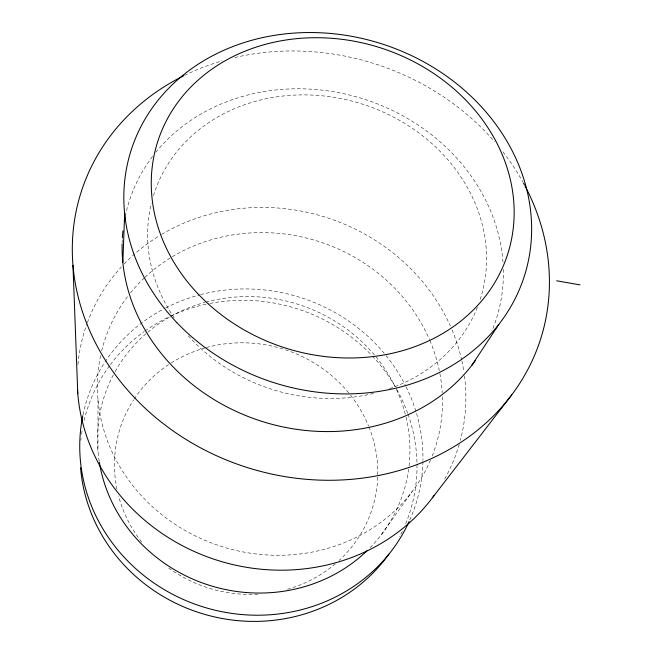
<?xml version="1.0" encoding="UTF-8"?>
<svg xmlns="http://www.w3.org/2000/svg" width="653" height="653" viewBox="0 0 653 653"><rect width="100%" height="100%" fill="white"/><g stroke="black" fill="none" stroke-linecap="round" stroke-linejoin="round"><path stroke-width="0.49" stroke-dasharray="3.27 2.45" d="M381.54 534.432L412.116 491.595M97.991 399.424L97.991 451.443M459.222 444.366A195.729 179.869 17.7 0 1 443.714 480.681M77.944 364.472A195.729 179.869 17.7 0 1 87.037 323.545M87.388 322.598A195.729 179.869 17.7 0 1 121.458 266.881M124.217 263.943A195.729 179.869 17.7 0 1 159.079 235.929M161.658 234.37A195.729 179.869 17.7 0 1 450.407 326.133M452.023 329.871A195.729 179.869 17.7 0 1 461.655 359.95M461.875 360.938A195.729 179.869 17.7 0 1 463.899 371.826M464.463 375.842A195.729 179.869 17.7 0 1 460.324 440.416M442.416 396.812A173.755 160.026 17.7 0 1 432.017 456.463M430.49 460.153A173.755 160.026 17.7 0 1 221.269 546.381A173.755 160.026 17.7 0 1 100.75 354.889M101.672 350.898A173.755 160.026 17.7 0 1 127.972 296.054M130.494 292.846A173.755 160.026 17.7 0 1 144.215 277.99M144.958 277.288A173.755 160.026 17.7 0 1 429.462 339.584M429.862 340.523A173.755 160.026 17.7 0 1 439.314 370.659M439.893 373.614A173.755 160.026 17.7 0 1 442.236 392.739M408.656 469.115A157.087 147.333 17.5 0 1 369.174 548.626M99.183 461.279A157.087 147.333 17.5 0 1 114.634 372.463M115.124 371.581A157.087 147.333 17.5 0 1 147.047 332.85M147.823 332.189A157.087 147.333 17.5 0 1 204.887 302.388M205.866 302.119A157.087 147.333 17.5 0 1 395.147 386.845M396.436 389.563A157.087 147.333 17.5 0 1 405.791 416.23M406.027 417.21A157.087 147.333 17.5 0 1 408.786 468.119M477.367 307.343A171.429 149.61 17.9 0 1 389.678 388.633M373.549 393.416A171.429 149.61 17.9 0 1 187.95 335.487M174.245 317.946A171.429 149.61 17.9 0 1 151.316 203.41M153.455 195.614A171.429 149.61 17.9 0 1 362.946 104.284A171.429 149.61 17.9 0 1 479.775 300.772M184.44 75.438A241.194 211.703 17.9 0 1 222.216 60.835M234.811 57.537A241.194 211.703 17.9 0 1 494.525 141.611M502.916 151.814A241.194 211.703 17.9 0 1 522.971 182.195M368.912 426.899A132.298 125.164 17.4 0 1 339.111 560.47M335.364 563.784A132.298 125.164 17.4 0 1 287.598 589.226M257.878 594.23A132.298 125.164 17.4 0 1 166.882 566.665M141.636 541.998A132.298 125.164 17.4 0 1 118.585 496.051M116.969 489.211A132.298 125.164 17.4 0 1 133.604 399.905M134.159 399.048A132.298 125.164 17.4 0 1 170.237 363.558M171.062 363.027A132.298 125.164 17.4 0 1 205.458 347.788M206.421 347.518A132.298 125.164 17.4 0 1 349.257 393.547M350.49 395.089A132.298 125.164 17.4 0 1 368.529 425.952M503.324 269.338A192.757 169.021 17.9 0 1 491.905 330.949M122.144 242.973A192.757 169.021 17.9 0 1 122.364 237.904M125.278 216.135A192.757 169.021 17.9 0 1 152.688 156.271M155.806 152.304A192.757 169.021 17.9 0 1 363.517 98.97A192.757 169.021 17.9 0 1 502.981 262.302M408.027 414.271A169.307 159.659 17.4 0 1 405.187 524.906M402.313 531.305A169.307 159.659 17.4 0 1 399.603 536.709M80.841 440.293A169.307 159.659 17.4 0 1 81.054 438.277M81.568 434.269A169.307 159.659 17.4 0 1 82.351 429.307M84.18 420.418A169.307 159.659 17.4 0 1 109.794 365.419M110.406 364.603A169.307 159.659 17.4 0 1 144.248 331.512M145.072 330.924A169.307 159.659 17.4 0 1 169.462 316.648M170.384 316.215A169.307 159.659 17.4 0 1 208.944 303.629M209.948 303.433A169.307 159.659 17.4 0 1 371.655 355.265M372.357 356.007A169.307 159.659 17.4 0 1 396.363 388.617M396.861 389.498A169.307 159.659 17.4 0 1 407.692 413.316M422.915 461.41A172.514 162.181 17.5 0 1 409.496 520.694M83.004 414.745A172.514 162.181 17.5 0 1 104.496 362.782M105.043 361.933A172.514 162.181 17.5 0 1 164.915 308.322M165.813 307.857A172.514 162.181 17.5 0 1 199.622 294.887M200.602 294.625A172.514 162.181 17.5 0 1 384.184 353.322M386.086 355.64A172.514 162.181 17.5 0 1 405.717 386.054M406.166 386.943A172.514 162.181 17.5 0 1 422.94 460.406"/><path stroke-width="0.98" d="M122.854 262.269L124.658 213.621M471.801 365.37L498.819 324.435M432.441 497.741L511.764 394.828M556.674 280.782L580.035 284.888M72.965 265.289L77.789 393.686M367.027 550.74A157.087 147.333 17.5 0 1 207.205 584.615A157.087 147.333 17.5 0 1 99.346 462.267M434.261 495.284A195.729 179.869 17.7 0 1 221.155 561.466A195.729 179.869 17.7 0 1 77.511 389.67M524.873 185.705A241.194 211.703 17.9 0 1 423.74 461.924A241.194 211.703 17.9 0 1 104.774 359.297A241.194 211.703 17.9 0 1 183.542 75.887M523.453 183.069A241.194 211.703 17.9 0 1 524.4 184.815M475.49 360.415A192.757 169.021 17.9 0 1 259.551 420.614A192.757 169.021 17.9 0 1 122.119 243.985M122.364 237.904A192.757 169.021 17.9 0 1 122.952 230.868M124.339 220.992A192.757 169.021 17.9 0 1 125.074 217.123M388.984 553.964A169.307 159.659 17.4 0 1 206.16 614.791A169.307 159.659 17.4 0 1 80.572 467.744M409.088 521.6A172.514 162.181 17.5 0 1 201.116 606.278A172.514 162.181 17.5 0 1 82.8 415.732M197.655 293.515A183.803 157.438 18 0 0 505.202 261.192A183.803 157.438 18 0 0 295.287 38.796A183.803 157.438 18 0 0 197.655 293.515M176.751 322.509A206.438 177.787 17.9 0 0 521.886 283.255A206.438 177.787 17.9 0 0 284.545 33.964A206.438 177.787 17.9 0 0 176.751 322.509"/></g></svg>
